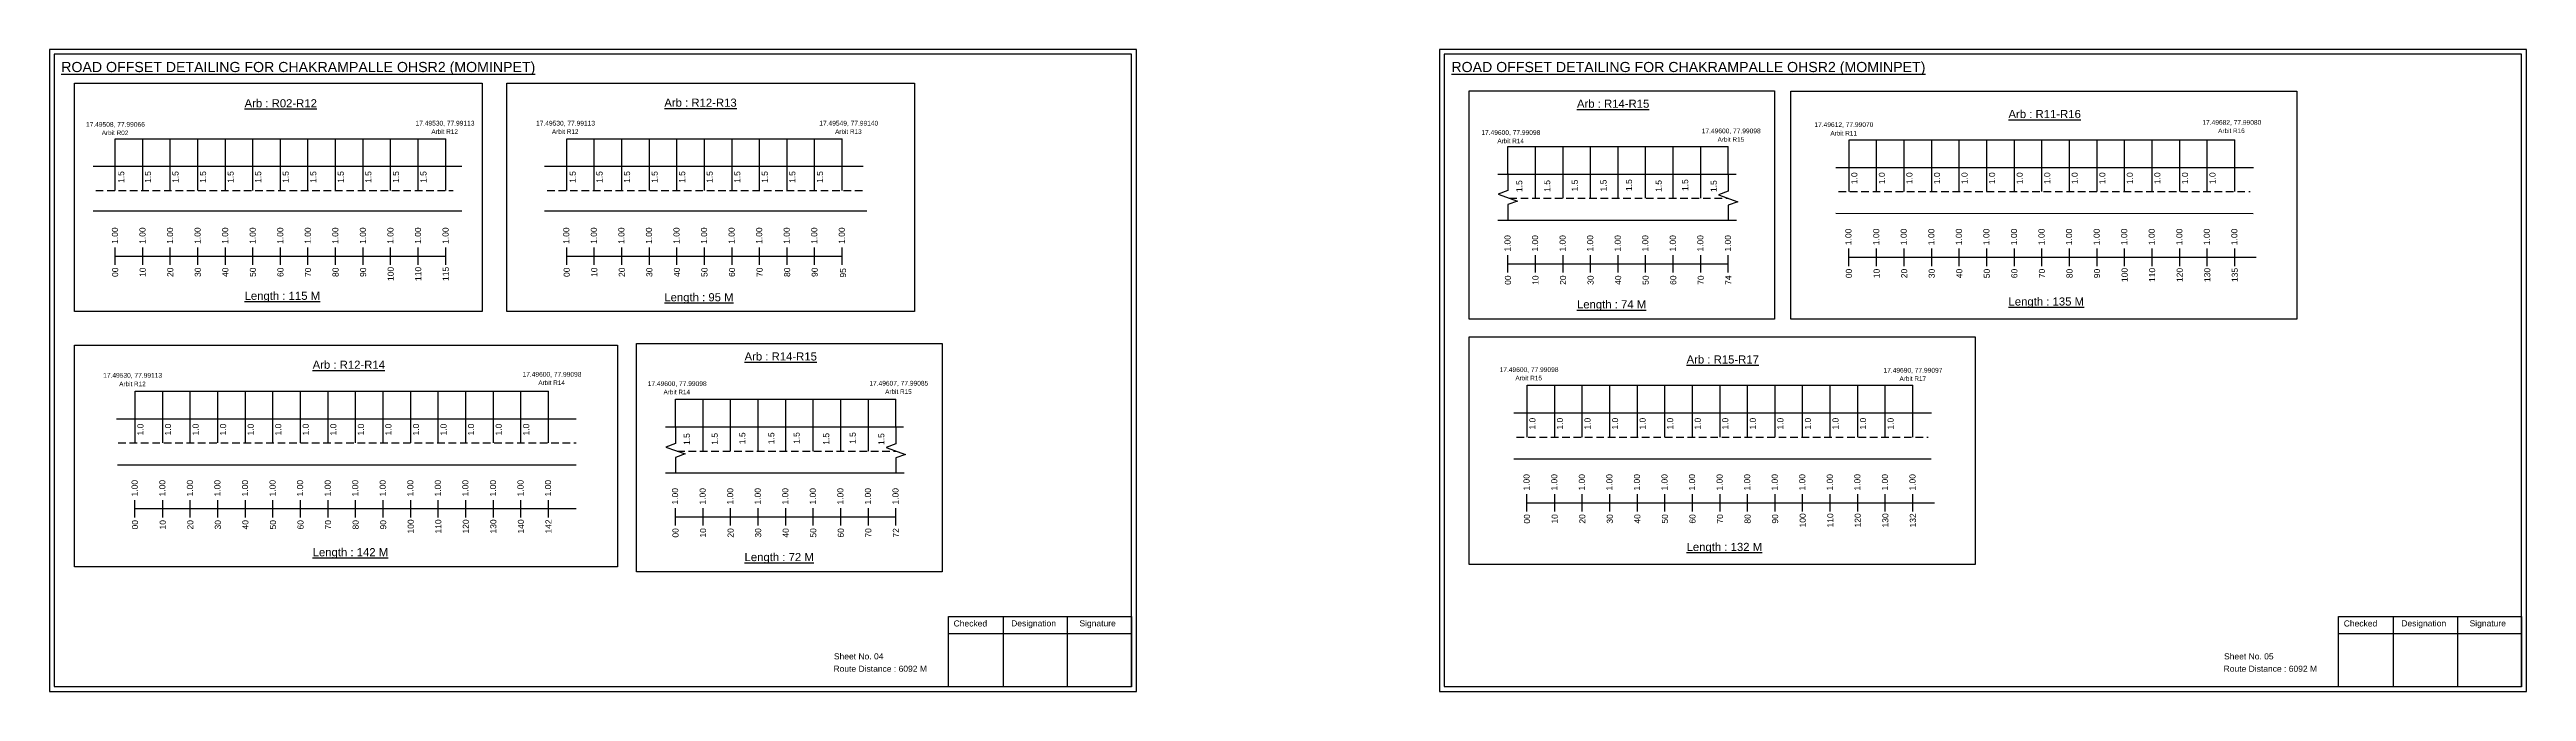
# Model space of a CAD drawing. Header units: inches. Extents: x 664 to 10563, y 382 to 1817.
# Drawn here: x 5996 to 7218, y 382 to 699 of the extents above; entities that cross this region are included whole.
import ezdxf

# ---------------------------------------------------------------- set-up
doc = ezdxf.new("R2010")
doc.units = ezdxf.units.IN
doc.header["$MEASUREMENT"] = 0
doc.linetypes.add('DASHED2', pattern=[0.375, 0.25, -0.125])
doc.layers.add('PDF_Geometry', color=7, linetype='Continuous')
doc.layers.add('PDF_Text', color=5, linetype='Continuous')
doc.styles.add('PDF Arial', font='arial.ttf')
doc.styles.get("Standard").update_dxf_attribs({"font": 'arial.ttf'})

msp = doc.modelspace()

# ---------------------------------------------------------------- linework, layer by layer
at = {"color": 5}
for p, q in [((6028.1, 654.5), (6191.3, 654.5)), ((6251, 654.5), (6387, 654.5)), ((6715.6, 650.7), (6824.4, 650.7)), ((6884, 654), (7074.4, 654)), ((6038, 529.9), (6242, 529.9)), ((6304.7, 526), (6413.5, 526)), ((6725.1, 532.9), (6915.5, 532.9))]:
    msp.add_line(p, q, dxfattribs=at)
for p, q in [((6028.1, 629), (6028.1, 654.5)), ((6041.7, 629), (6041.7, 654.5)), ((6055.3, 629), (6055.3, 654.5)), ((6068.9, 629), (6068.9, 654.5)), ((6082.5, 629), (6082.5, 654.5)), ((6096.1, 629), (6096.1, 654.5)), ((6109.7, 629), (6109.7, 654.5)), ((6123.3, 629), (6123.3, 654.5)), ((6136.9, 629), (6136.9, 654.5)), ((6150.5, 629), (6150.5, 654.5)), ((6164.1, 629), (6164.1, 654.5)), ((6177.7, 629), (6177.7, 654.5)), ((6191.3, 629), (6191.3, 654.5)), ((6251, 629), (6251, 654.5)), ((6264.6, 629), (6264.6, 654.5)), ((6278.2, 629), (6278.2, 654.5)), ((6291.8, 629), (6291.8, 654.5)), ((6305.4, 629), (6305.4, 654.5)), ((6319, 629), (6319, 654.5)), ((6332.6, 629), (6332.6, 654.5)), ((6346.2, 629), (6346.2, 654.5)), ((6359.8, 629), (6359.8, 654.5)), ((6373.4, 629), (6373.4, 654.5)), ((6387, 629), (6387, 654.5)), ((6715.6, 637.1), (6715.6, 650.7)), ((6729.2, 625.2), (6729.2, 650.7)), ((6742.8, 625.2), (6742.8, 650.7)), ((6756.4, 625.2), (6756.4, 650.7)), ((6770, 625.2), (6770, 650.7)), ((6783.6, 625.2), (6783.6, 650.7)), ((6797.2, 625.2), (6797.2, 650.7)), ((6810.8, 625.2), (6810.8, 650.7)), ((6824.4, 637.1), (6824.4, 650.7)), ((6884, 628.4), (6884, 654)), ((6897.6, 628.4), (6897.6, 654)), ((6911.2, 628.4), (6911.2, 654)), ((6924.8, 628.4), (6924.8, 654)), ((6938.4, 628.4), (6938.4, 654)), ((6952, 628.4), (6952, 654)), ((6965.6, 628.4), (6965.6, 654)), ((6979.2, 628.4), (6979.2, 654)), ((6992.8, 628.4), (6992.8, 654)), ((7006.4, 628.4), (7006.4, 654)), ((7020, 628.4), (7020, 654)), ((7033.6, 628.4), (7033.6, 654)), ((7047.2, 628.4), (7047.2, 654)), ((7060.8, 628.4), (7060.8, 654)), ((7074.4, 628.4), (7074.4, 654)), ((6017.3, 640.9), (6199.2, 640.9)), ((6240.1, 640.9), (6397.3, 640.9)), ((6710.6, 637.1), (6828.2, 637.1)), ((6877.5, 640.3), (7083.6, 640.3)), ((6199.2, 618.7), (6017.3, 618.7)), ((6399.1, 618.7), (6240.1, 618.7)), ((6710.7, 614.4), (6828.5, 614.4)), ((6877.4, 617.7), (7083.5, 617.6)), ((6038, 504.4), (6038, 529.9)), ((6051.6, 504.4), (6051.6, 529.9)), ((6065.2, 504.4), (6065.2, 529.9)), ((6078.8, 504.4), (6078.8, 529.9)), ((6092.4, 504.4), (6092.4, 529.9)), ((6106, 504.4), (6106, 529.9)), ((6119.6, 504.4), (6119.6, 529.9)), ((6133.2, 504.4), (6133.2, 529.9)), ((6146.8, 504.4), (6146.8, 529.9)), ((6160.4, 504.4), (6160.4, 529.9)), ((6174, 504.4), (6174, 529.9)), ((6187.6, 504.4), (6187.6, 529.9)), ((6201.2, 504.4), (6201.2, 529.9)), ((6214.8, 504.4), (6214.8, 529.9)), ((6228.4, 504.4), (6228.4, 529.9)), ((6242, 504.4), (6242, 529.9)), ((6304.7, 512.3), (6304.7, 526)), ((6318.3, 500.4), (6318.3, 526)), ((6331.9, 500.4), (6331.9, 526)), ((6345.5, 500.4), (6345.5, 526)), ((6359.1, 500.4), (6359.1, 526)), ((6372.7, 500.4), (6372.7, 526)), ((6386.3, 500.4), (6386.3, 526)), ((6399.9, 500.4), (6399.9, 526)), ((6413.5, 512.3), (6413.5, 526)), ((6725.1, 507.3), (6725.1, 532.9)), ((6738.7, 507.3), (6738.7, 532.9)), ((6752.3, 507.3), (6752.3, 532.9)), ((6765.9, 507.3), (6765.9, 532.9)), ((6779.5, 507.3), (6779.5, 532.9)), ((6793.1, 507.3), (6793.1, 532.9)), ((6806.7, 507.3), (6806.7, 532.9)), ((6820.3, 507.3), (6820.3, 532.9)), ((6833.9, 507.3), (6833.9, 532.9)), ((6847.5, 507.3), (6847.5, 532.9)), ((6861.1, 507.3), (6861.1, 532.9)), ((6874.7, 507.3), (6874.7, 532.9)), ((6888.3, 507.3), (6888.3, 532.9)), ((6901.9, 507.3), (6901.9, 532.9)), ((6915.5, 507.3), (6915.5, 532.9)), ((6028.8, 516.3), (6255.6, 516.3)), ((6718.6, 519.2), (6924.7, 519.2)), ((6299.7, 512.3), (6417.3, 512.4)), ((6029.3, 493.6), (6255.6, 493.6)), ((6299.8, 489.6), (6417.6, 489.6)), ((6718.5, 496.6), (6924.6, 496.5))]:
    msp.add_line(p, q)
at = {"linetype": 'DASHED2', "ltscale": 15}
for p, q in [((6018.5, 629), (6194.9, 629)), ((6241.4, 629), (6397.3, 629)), ((6716.3, 625.2), (6824.4, 625.2)), ((6878.8, 628.4), (7082, 628.4)), ((6029.6, 504.4), (6255.6, 504.4)), ((6719.9, 507.3), (6923.1, 507.3)), ((6305.5, 500.4), (6413.5, 500.4))]:
    msp.add_line(p, q, dxfattribs=at)
at = {"color": 217, "true_color": 0x93278f}
for p, q in [((6028.1, 592.3), (6028.1, 600.9)), ((6041.7, 592.3), (6041.7, 600.9)), ((6055.3, 592.3), (6055.3, 600.9)), ((6068.9, 592.3), (6068.9, 600.9)), ((6082.5, 592.3), (6082.5, 600.9)), ((6096.1, 592.3), (6096.1, 600.9)), ((6109.7, 592.3), (6109.7, 600.9)), ((6123.3, 592.3), (6123.3, 600.9)), ((6136.9, 592.3), (6136.9, 600.9)), ((6150.5, 592.3), (6150.5, 600.9)), ((6164.1, 592.3), (6164.1, 600.9)), ((6177.7, 592.3), (6177.7, 600.9)), ((6191.3, 592.3), (6191.3, 600.9)), ((6251, 592.3), (6251, 600.9)), ((6264.6, 592.3), (6264.6, 600.9)), ((6278.2, 592.3), (6278.2, 600.9)), ((6291.8, 592.3), (6291.8, 600.9)), ((6305.4, 592.3), (6305.4, 600.9)), ((6319, 592.3), (6319, 600.9)), ((6332.6, 592.3), (6332.6, 600.9)), ((6346.2, 592.3), (6346.2, 600.9)), ((6359.8, 592.3), (6359.8, 600.9)), ((6373.4, 592.3), (6373.4, 600.9)), ((6387, 592.3), (6387, 600.9)), ((6883.9, 591.7), (6883.9, 600.3)), ((6897.6, 591.7), (6897.6, 600.3)), ((6911.2, 591.7), (6911.2, 600.3)), ((6924.8, 591.7), (6924.8, 600.3)), ((6938.4, 591.7), (6938.4, 600.3)), ((6952, 591.7), (6952, 600.3)), ((6965.6, 591.7), (6965.6, 600.3)), ((6979.2, 591.7), (6979.2, 600.3)), ((6992.8, 591.7), (6992.8, 600.3)), ((7006.4, 591.7), (7006.4, 600.3)), ((7020, 591.7), (7020, 600.3)), ((7033.6, 591.7), (7033.6, 600.3)), ((7047.2, 591.7), (7047.2, 600.3)), ((7060.8, 591.7), (7060.8, 600.3)), ((7074.4, 591.7), (7074.4, 600.3)), ((6028.1, 596.6), (6191.3, 596.6)), ((6251, 596.6), (6387, 596.6)), ((6715.6, 588.5), (6715.6, 597)), ((6715.6, 592.7), (6824.4, 592.7)), ((6729.2, 588.5), (6729.2, 597)), ((6742.8, 588.5), (6742.8, 597)), ((6756.4, 588.5), (6756.4, 597)), ((6770, 588.5), (6770, 597)), ((6783.6, 588.5), (6783.6, 597)), ((6797.2, 588.5), (6797.2, 597)), ((6810.8, 588.5), (6810.8, 597)), ((6824.4, 588.5), (6824.4, 597)), ((6883.9, 596), (7085, 596.1)), ((6725, 470.6), (6725, 479.2)), ((6738.7, 470.6), (6738.7, 479.2)), ((6752.3, 470.6), (6752.3, 479.2)), ((6765.9, 470.6), (6765.9, 479.2)), ((6779.5, 470.6), (6779.5, 479.2)), ((6793.1, 470.6), (6793.1, 479.2)), ((6806.7, 470.6), (6806.7, 479.2)), ((6820.3, 470.6), (6820.3, 479.2)), ((6833.9, 470.6), (6833.9, 479.2)), ((6847.5, 470.6), (6847.5, 479.2)), ((6861.1, 470.6), (6861.1, 479.2)), ((6874.7, 470.6), (6874.7, 479.2)), ((6888.3, 470.6), (6888.3, 479.2)), ((6901.9, 470.6), (6901.9, 479.2)), ((6915.5, 470.6), (6915.5, 479.2)), ((6037.9, 467.7), (6037.9, 476.2)), ((6038, 472), (6255.6, 472)), ((6051.6, 467.7), (6051.6, 476.2)), ((6065.2, 467.7), (6065.2, 476.2)), ((6078.8, 467.7), (6078.8, 476.2)), ((6092.4, 467.7), (6092.4, 476.2)), ((6106, 467.7), (6106, 476.2)), ((6119.6, 467.7), (6119.6, 476.2)), ((6133.2, 467.7), (6133.2, 476.2)), ((6146.8, 467.7), (6146.8, 476.2)), ((6160.4, 467.7), (6160.4, 476.2)), ((6174, 467.7), (6174, 476.2)), ((6187.6, 467.7), (6187.6, 476.2)), ((6201.2, 467.7), (6201.2, 476.2)), ((6214.8, 467.7), (6214.8, 476.2)), ((6228.4, 467.7), (6228.4, 476.2)), ((6242, 467.7), (6242, 476.2)), ((6304.7, 463.7), (6304.7, 472.3)), ((6304.7, 468), (6413.5, 468)), ((6318.3, 463.7), (6318.3, 472.3)), ((6331.9, 463.7), (6331.9, 472.3)), ((6345.5, 463.7), (6345.5, 472.3)), ((6359.1, 463.7), (6359.1, 472.3)), ((6372.7, 463.7), (6372.7, 472.3)), ((6386.3, 463.7), (6386.3, 472.3)), ((6399.9, 463.7), (6399.9, 472.3)), ((6413.5, 463.7), (6413.5, 472.3)), ((6725, 474.9), (6926.1, 474.9))]:
    msp.add_line(p, q, dxfattribs=at)
for points in [[(6008, 682), (6209.3, 682), (6209.3, 569.3), (6008, 569.3)], [(6221.4, 682), (6422.7, 682), (6422.7, 569.3), (6221.4, 569.3)], [(6696.4, 678.2), (6847.2, 678.2), (6847.2, 565.5), (6696.4, 565.5)], [(6855.3, 677.9), (7105.1, 677.9), (7105.1, 565.5), (6855.3, 565.5)], [(6008, 552.7), (6276.1, 552.7), (6276.1, 443.2), (6008, 443.2)], [(6285.5, 553.4), (6436.3, 553.4), (6436.3, 440.8), (6285.5, 440.8)], [(6696.4, 556.8), (6946.2, 556.8), (6946.2, 444.4), (6696.4, 444.4)]]:
    msp.add_lwpolyline(points, close=True)
at = {"linetype": 'Continuous'}
for points in [[(6715.6, 637.3), (6715.6, 628.9), (6710.8, 627.2), (6720.3, 623.7), (6715.6, 622), (6715.6, 614.7)], [(6824.4, 637.1), (6824.4, 628.6), (6819.6, 626.9), (6829.1, 623.4), (6824.4, 621.7), (6824.4, 614.4)], [(6304.7, 512.6), (6304.7, 504.2), (6299.9, 502.4), (6309.4, 499), (6304.7, 497.3), (6304.7, 489.9)], [(6413.5, 512.3), (6413.5, 503.9), (6408.7, 502.2), (6418.2, 498.7), (6413.5, 497), (6413.5, 489.6)]]:
    msp.add_lwpolyline(points, dxfattribs=at)
at = {"layer": 'PDF_Geometry'}
for points in [[(5995.7, 698.5), (5995.7, 381.8), (6532.2, 381.8), (6532.2, 698.5)], [(6681.9, 698.5), (6681.9, 381.8), (7218.4, 381.8), (7218.4, 698.5)], [(5998, 696.2), (5998, 384.2), (6529.8, 384.2), (6529.8, 696.2)], [(6684.2, 696.2), (6684.2, 384.2), (7216, 384.2), (7216, 696.2)]]:
    msp.add_lwpolyline(points, close=True, dxfattribs=at)
at = {"layer": 'PDF_Geometry', "color": 242, "true_color": 0xcc1f26}
for points in [[(6529.8, 384.1), (6439.4, 384.1), (6439.4, 418.7), (6529.8, 418.7)], [(7216, 384.1), (7125.6, 384.1), (7125.6, 418.7), (7216, 418.7)]]:
    msp.add_lwpolyline(points, close=True, dxfattribs=at)
for points in [[(6466.4, 418.7), (6466.4, 384.1)], [(6498.1, 418.7), (6498.1, 384.1)], [(7152.6, 418.7), (7152.6, 384.1)], [(7184.3, 418.7), (7184.3, 384.1)], [(6439.4, 410.4), (6529.8, 410.4)], [(7125.6, 410.4), (7216, 410.4)]]:
    msp.add_lwpolyline(points, dxfattribs=at)

# ---------------------------------------------------------------- texts
at = {"color": 242, "true_color": 0xcd2027}
for s, height, p in [('%%UROAD OFFSET DETAILING FOR CHAKRAMPALLE OHSR2 (MOMINPET)', 5, (6001.5, 687.4)), ('%%UROAD OFFSET DETAILING FOR CHAKRAMPALLE OHSR2 (MOMINPET)', 5, (6687.7, 687.4)), ('%%UArb : R02-R12', 4, (6092, 670)), ('%%UArb : R12-R13', 4, (6299.2, 670.3)), ('%%UArb : R14-R15', 4, (6749.7, 669.8)), ('%%UArb : R11-R16', 4, (6962.7, 664.7)), ('%%ULength : 115 M', 4, (6092, 575)), ('%%ULength : 95 M', 4, (6299.2, 574.3)), ('%%ULength : 74 M', 4, (6749.7, 570.8)), ('%%ULength : 135 M', 4, (6962.7, 572.2)), ('%%UArb : R12-R14', 4, (6125.6, 541)), ('%%UArb : R14-R15', 4, (6338.8, 545.1)), ('%%UArb : R15-R17', 4, (6803.8, 543.6)), ('%%ULength : 142 M', 4, (6125.6, 448.5)), ('%%ULength : 132 M', 4, (6803.8, 451.1)), ('%%ULength : 72 M', 4, (6338.8, 446.1))]:
    msp.add_text(s, height=height, dxfattribs=at).set_placement(p)
at = {"color": 5}
for s, height, p in [('17.49508, 77.99066', 2.34, (6013.7, 660.4)), ('17.49530, 77.99113', 2.34, (6176.4, 661)), ('17.49530, 77.99113', 2.34, (6235.9, 661)), ('17.49549, 77.99140', 2.34, (6375.7, 661)), ('17.49612, 77.99070', 2.34, (6866.9, 660.3)), ('17.49682, 77.99080', 2.34, (7058.4, 661.4)), ('Arbit R02', 2.25, (6021.5, 656.3)), ('Arbit R12', 2.25, (6184.2, 656.9)), ('Arbit R12', 2.25, (6243.7, 656.9)), ('Arbit R13', 2.25, (6383.5, 656.9)), ('17.49600, 77.99098', 2.34, (6702.5, 656.4)), ('Arbit R14', 2.25, (6710.4, 652.3)), ('17.49600, 77.99098', 2.34, (6811.3, 657.2)), ('Arbit R15', 2.25, (6819.1, 653)), ('Arbit R11', 2.25, (6874.8, 656.1)), ('Arbit R16', 2.25, (7066.2, 657.3)), ('17.49530, 77.99113', 2.34, (6022.2, 536.6)), ('17.49600, 77.99098', 2.34, (6229.2, 537.1)), ('17.49600, 77.99098', 2.34, (6711.5, 539.4)), ('17.49690, 77.99097', 2.34, (6901, 539.1)), ('Arbit R12', 2.25, (6030.1, 532.4)), ('Arbit R14', 2.25, (6237, 533)), ('17.49600, 77.99098', 2.34, (6291, 532.5)), ('Arbit R14', 2.25, (6298.8, 528.4)), ('17.49607, 77.99085', 2.34, (6400.4, 532.7)), ('Arbit R15', 2.25, (6408.2, 528.6)), ('Arbit R15', 2.25, (6719.3, 535.3)), ('Arbit R17', 2.25, (6908.9, 535))]:
    msp.add_text(s, height=height, dxfattribs=at).set_placement(p)
for s, p in [('1.5', (6032.6, 632.7)), ('1.5', (6045.8, 632.7)), ('1.5', (6059.4, 632.7)), ('1.5', (6073, 632.7)), ('1.5', (6086.6, 632.7)), ('1.5', (6100.2, 632.7)), ('1.5', (6113.8, 632.7)), ('1.5', (6127.4, 632.7)), ('1.5', (6141, 632.7)), ('1.5', (6154.6, 632.7)), ('1.5', (6168.2, 632.7)), ('1.5', (6181.8, 632.7)), ('1.5', (6255.5, 632.7)), ('1.5', (6268.7, 632.7)), ('1.5', (6282.3, 632.7)), ('1.5', (6295.9, 632.7)), ('1.5', (6309.5, 632.7)), ('1.5', (6323.1, 632.7)), ('1.5', (6336.7, 632.7)), ('1.5', (6350.3, 632.7)), ('1.5', (6363.9, 632.7)), ('1.5', (6377.5, 632.7)), ('1.0', (6888.1, 632.1)), ('1.0', (6901.7, 632.1)), ('1.0', (6915.3, 632.1)), ('1.0', (6928.9, 632.1)), ('1.0', (6942.5, 632.1)), ('1.0', (6956.1, 632.1)), ('1.0', (6969.7, 632.1)), ('1.0', (6983.3, 632.1)), ('1.0', (6996.9, 632.1)), ('1.0', (7010.5, 632.1)), ('1.0', (7024.1, 632.1)), ('1.0', (7037.7, 632.1)), ('1.0', (7051.3, 632.1)), ('1.0', (7064.9, 632.1)), ('1.5', (6722.7, 628.2)), ('1.5', (6736.5, 628.3)), ('1.5', (6750.1, 628.5)), ('1.5', (6764.3, 628.5)), ('1.5', (6776.9, 628.7)), ('1.5', (6791.5, 628.3)), ('1.5', (6804.6, 628.7)), ('1.5', (6818.7, 628.2)), ('1.0', (6042.1, 508.1)), ('1.0', (6055.7, 508.1)), ('1.0', (6069.3, 508.1)), ('1.0', (6082.9, 508.1)), ('1.0', (6096.5, 508.1)), ('1.0', (6110.1, 508.1)), ('1.0', (6123.7, 508.1)), ('1.0', (6137.3, 508.1)), ('1.0', (6150.9, 508.1)), ('1.0', (6164.5, 508.1)), ('1.0', (6178.1, 508.1)), ('1.0', (6191.7, 508.1)), ('1.0', (6205.3, 508.1)), ('1.0', (6218.9, 508.1)), ('1.0', (6232.5, 508.1)), ('1.0', (6729.2, 511)), ('1.0', (6742.8, 511)), ('1.0', (6756.4, 511)), ('1.0', (6770, 511)), ('1.0', (6783.6, 511)), ('1.0', (6797.2, 511)), ('1.0', (6810.8, 511)), ('1.0', (6824.4, 511)), ('1.0', (6838, 511)), ('1.0', (6851.6, 511)), ('1.0', (6865.2, 511)), ('1.0', (6878.8, 511)), ('1.0', (6892.4, 511)), ('1.0', (6906, 511)), ('1.5', (6311.8, 503.4)), ('1.5', (6325.6, 503.5)), ('1.5', (6339.2, 503.8)), ('1.5', (6353.5, 503.8)), ('1.5', (6366, 503.9)), ('1.5', (6380.6, 503.5)), ('1.5', (6393.7, 503.9)), ('1.5', (6407.8, 503.4))]:
    msp.add_text(s, height=3, rotation=90).set_placement(p)
at = {"color": 217, "true_color": 0x93278f}
for s, p in [('1.00', (6029.5, 602.6)), ('1.00', (6043.1, 602.6)), ('1.00', (6056.7, 602.6)), ('1.00', (6070.3, 602.6)), ('1.00', (6083.9, 602.6)), ('1.00', (6097.5, 602.6)), ('1.00', (6111.1, 602.6)), ('1.00', (6124.7, 602.6)), ('1.00', (6138.3, 602.6)), ('1.00', (6151.9, 602.6)), ('1.00', (6165.5, 602.6)), ('1.00', (6179.1, 602.6)), ('1.00', (6192.7, 602.6)), ('1.00', (6252.3, 602.6)), ('1.00', (6265.9, 602.6)), ('1.00', (6279.5, 602.6)), ('1.00', (6293.1, 602.6)), ('1.00', (6306.7, 602.6)), ('1.00', (6320.3, 602.6)), ('1.00', (6333.9, 602.6)), ('1.00', (6347.5, 602.6)), ('1.00', (6361.1, 602.6)), ('1.00', (6374.7, 602.6)), ('1.00', (6388.3, 602.6)), ('1.00', (6716.9, 598.8)), ('1.00', (6730.5, 598.8)), ('1.00', (6744.1, 598.8)), ('1.00', (6757.7, 598.8)), ('1.00', (6771.3, 598.8)), ('1.00', (6784.9, 598.8)), ('1.00', (6798.5, 598.8)), ('1.00', (6812.1, 598.8)), ('1.00', (6825.7, 598.8)), ('1.00', (6885.2, 602)), ('1.00', (6898.9, 602)), ('1.00', (6912.5, 602)), ('1.00', (6926.1, 602)), ('1.00', (6939.7, 602)), ('1.00', (6953.3, 602)), ('1.00', (6966.9, 602)), ('1.00', (6980.5, 602)), ('1.00', (6994.1, 602)), ('1.00', (7007.7, 602)), ('1.00', (7021.3, 602)), ('1.00', (7034.9, 602)), ('1.00', (7048.5, 602)), ('1.00', (7062.1, 602)), ('1.00', (7075.7, 602)), ('00', (6029.6, 586.3)), ('10', (6043.2, 586.3)), ('20', (6056.8, 586.3)), ('30', (6070.4, 586.3)), ('40', (6084, 586.3)), ('50', (6097.6, 586.3)), ('60', (6111.2, 586.3)), ('70', (6124.8, 586.3)), ('80', (6138.4, 586.3)), ('90', (6152, 586.3)), ('100', (6165.6, 584.3)), ('110', (6179.2, 584.3)), ('115', (6192.8, 584.3)), ('00', (6252.5, 586.3)), ('10', (6266.1, 586.3)), ('20', (6279.7, 586.3)), ('30', (6293.3, 586.3)), ('40', (6306.9, 586.3)), ('50', (6320.5, 586.3)), ('60', (6334.1, 586.3)), ('70', (6347.7, 586.3)), ('80', (6361.3, 586.3)), ('90', (6374.9, 586.3)), ('95', (6388.9, 586)), ('00', (6717.1, 582.4)), ('10', (6730.7, 582.4)), ('20', (6744.3, 582.4)), ('30', (6757.9, 582.4)), ('40', (6771.5, 582.4)), ('50', (6785.1, 582.4)), ('60', (6798.7, 582.4)), ('70', (6812.3, 582.4)), ('74', (6825.9, 582.4)), ('00', (6885.4, 585.7)), ('10', (6899.1, 585.7)), ('20', (6912.7, 585.7)), ('30', (6926.3, 585.7)), ('40', (6939.9, 585.7)), ('50', (6953.5, 585.7)), ('60', (6967.1, 585.7)), ('70', (6980.7, 585.7)), ('80', (6994.3, 585.7)), ('90', (7007.9, 585.7)), ('100', (7021.5, 583.8)), ('110', (7035.1, 583.8)), ('120', (7048.7, 583.8)), ('130', (7062.3, 583.8)), ('135', (7075.9, 583.8)), ('1.00', (6039.2, 478)), ('1.00', (6052.9, 478)), ('1.00', (6066.5, 478)), ('1.00', (6080.1, 478)), ('1.00', (6093.7, 478)), ('1.00', (6107.3, 478)), ('1.00', (6120.9, 478)), ('1.00', (6134.5, 478)), ('1.00', (6148.1, 478)), ('1.00', (6161.7, 478)), ('1.00', (6175.3, 478)), ('1.00', (6188.9, 478)), ('1.00', (6202.5, 478)), ('1.00', (6216.1, 478)), ('1.00', (6229.7, 478)), ('1.00', (6243.3, 478)), ('1.00', (6306, 474)), ('1.00', (6319.6, 474)), ('1.00', (6333.2, 474)), ('1.00', (6346.8, 474)), ('1.00', (6360.4, 474)), ('1.00', (6374, 474)), ('1.00', (6387.6, 474)), ('1.00', (6401.2, 474)), ('1.00', (6414.8, 474)), ('1.00', (6726.3, 480.9)), ('1.00', (6740, 480.9)), ('1.00', (6753.6, 480.9)), ('1.00', (6767.2, 480.9)), ('1.00', (6780.8, 480.9)), ('1.00', (6794.4, 480.9)), ('1.00', (6808, 480.9)), ('1.00', (6821.6, 480.9)), ('1.00', (6835.2, 480.9)), ('1.00', (6848.8, 480.9)), ('1.00', (6862.4, 480.9)), ('1.00', (6876, 480.9)), ('1.00', (6889.6, 480.9)), ('1.00', (6903.2, 480.9)), ('1.00', (6916.8, 480.9)), ('00', (6039.4, 461.7)), ('10', (6053.1, 461.7)), ('20', (6066.7, 461.7)), ('30', (6080.3, 461.7)), ('40', (6093.9, 461.7)), ('50', (6107.5, 461.7)), ('60', (6121.1, 461.7)), ('70', (6134.7, 461.7)), ('80', (6148.3, 461.7)), ('90', (6161.9, 461.7)), ('100', (6175.5, 459.7)), ('110', (6189.1, 459.7)), ('120', (6202.7, 459.7)), ('130', (6216.3, 459.7)), ('140', (6229.9, 459.7)), ('142', (6243.5, 459.7)), ('00', (6726.5, 464.6)), ('10', (6740.2, 464.6)), ('20', (6753.8, 464.6)), ('30', (6767.4, 464.6)), ('40', (6781, 464.6)), ('50', (6794.6, 464.6)), ('60', (6808.2, 464.6)), ('70', (6821.8, 464.6)), ('80', (6835.4, 464.6)), ('90', (6849, 464.6)), ('100', (6862.6, 462.7)), ('110', (6876.2, 462.7)), ('120', (6889.8, 462.7)), ('130', (6903.4, 462.7)), ('132', (6917, 462.7)), ('00', (6306.2, 457.7)), ('10', (6319.8, 457.7)), ('20', (6333.4, 457.7)), ('30', (6347, 457.7)), ('40', (6360.6, 457.7)), ('50', (6374.2, 457.7)), ('60', (6387.8, 457.7)), ('70', (6401.4, 457.7)), ('72', (6415, 457.7))]:
    msp.add_text(s, height=3, rotation=90, dxfattribs=at).set_placement(p)
for s, p in [('Sheet No. 04', (6382.9, 397.6)), ('Route Distance : 6092 M', (6382.7, 391.5)), ('Sheet No. 05', (7069.1, 397.6)), ('Route Distance : 6092 M', (7068.9, 391.5))]:
    msp.add_text(s, height=3).set_placement(p)
at = {"layer": 'PDF_Text', "color": 7, "attachment_point": 7, "style": 'PDF Arial'}
for s, insert, char_height in [('Checked', (6442, 413.8), 3), ('Designation', (6470.4, 413), 3.001), ('Signature', (6504.1, 413), 3), ('Checked', (7128.2, 413.8), 3), ('Designation', (7156.6, 413), 3.001), ('Signature', (7190.3, 413), 3)]:
    msp.add_mtext(s, dxfattribs=dict(at, insert=insert, char_height=char_height))

doc.saveas('drawing.dxf')
